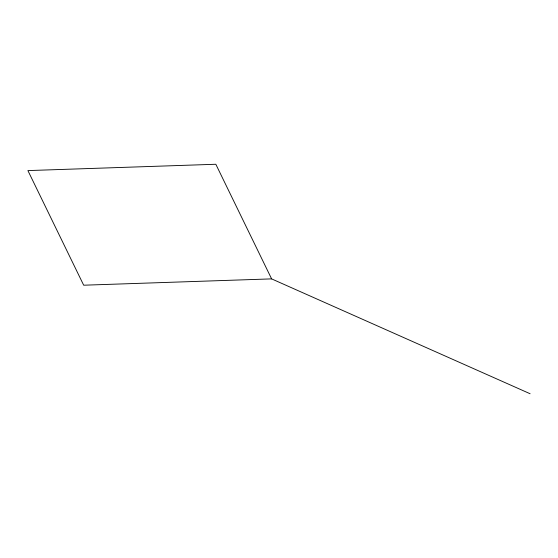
<?xml version="1.0" encoding="UTF-8"?>
<svg xmlns="http://www.w3.org/2000/svg" width="558" height="558" viewBox="0 0 558 558"><rect width="100%" height="100%" fill="white"/><g stroke="black" fill="none" stroke-linecap="round" stroke-linejoin="round"><path stroke-width="0.84" d="M271.606 278.881L83.679 285.208L27.9 170.588L215.834 164.261L271.606 278.881L530.1 393.739"/></g></svg>
